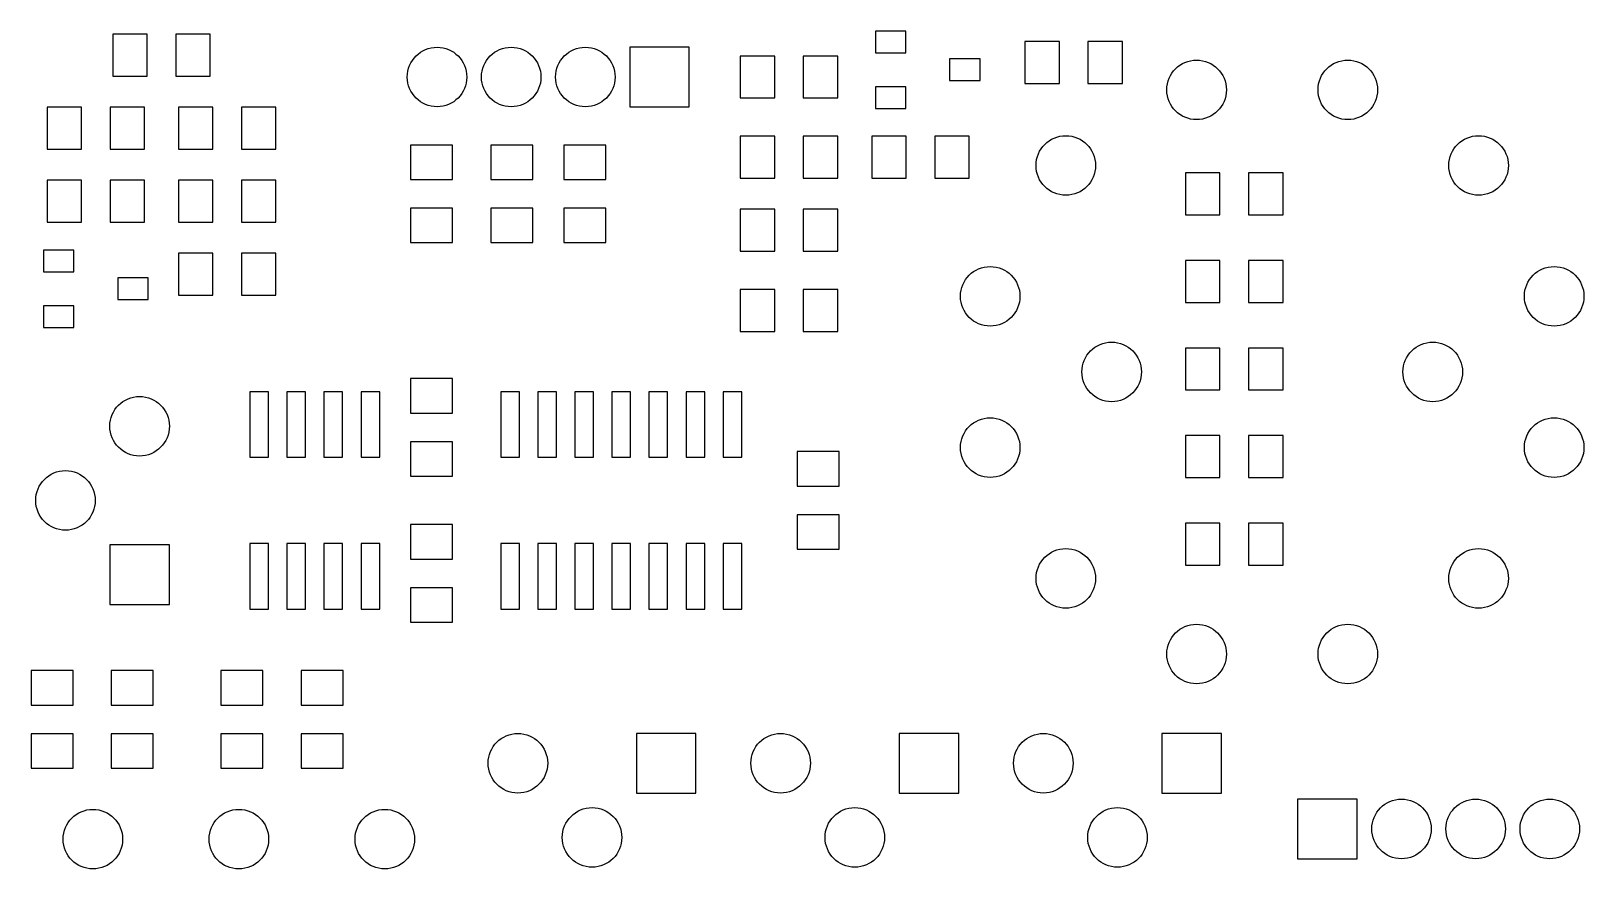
# Model space of a CAD drawing. Extents: x 27.3 to 80.5, y -49.6 to -20.9.
import ezdxf

# ---------------------------------------------------------------- set-up
doc = ezdxf.new("R2010")
doc.units = 0
doc.header["$MEASUREMENT"] = 0
doc.layers.add('BLACK', color=250, linetype='CONTINUOUS')

msp = doc.modelspace()

# ---------------------------------------------------------------- linework, layer by layer
at = {"layer": 'BLACK'}
for p, q in [((30.079, -21.0315), (30.079, -22.4685)), ((31.262, -21.0315), (30.079, -21.0315)), ((31.262, -22.4685), (31.262, -21.0315)), ((32.238, -21.0315), (32.238, -22.4685)), ((33.421, -21.0315), (32.238, -21.0315)), ((33.421, -22.4685), (33.421, -21.0315)), ((57.2504, -20.927), (56.2096, -20.927)), ((56.2096, -20.927), (56.2096, -21.668)), ((57.2504, -21.668), (57.2504, -20.927)), ((49.8295, -21.4805), (47.7905, -21.4805)), ((47.7905, -21.4805), (47.7905, -23.5195)), ((49.8295, -23.5195), (49.8295, -21.4805)), ((51.579, -21.7815), (51.579, -23.2185)), ((52.762, -21.7815), (51.579, -21.7815)), ((52.762, -23.2185), (52.762, -21.7815)), ((53.738, -21.7815), (53.738, -23.2185)), ((54.921, -21.7815), (53.738, -21.7815)), ((54.921, -23.2185), (54.921, -21.7815)), ((56.2096, -21.668), (57.2504, -21.668)), ((61.329, -21.2815), (61.329, -22.7185)), ((62.512, -21.2815), (61.329, -21.2815)), ((62.512, -22.7185), (62.512, -21.2815)), ((63.488, -21.2815), (63.488, -22.7185)), ((64.671, -21.2815), (63.488, -21.2815)), ((64.671, -22.7185), (64.671, -21.2815)), ((59.7904, -21.8795), (58.7496, -21.8795)), ((58.7496, -21.8795), (58.7496, -22.6205)), ((59.7904, -22.6205), (59.7904, -21.8795)), ((30.079, -22.4685), (31.262, -22.4685)), ((32.238, -22.4685), (33.421, -22.4685)), ((57.2504, -22.832), (56.2096, -22.832)), ((56.2096, -22.832), (56.2096, -23.573)), ((57.2504, -23.573), (57.2504, -22.832)), ((58.7496, -22.6205), (59.7904, -22.6205)), ((61.329, -22.7185), (62.512, -22.7185)), ((63.488, -22.7185), (64.671, -22.7185)), ((51.579, -23.2185), (52.762, -23.2185)), ((53.738, -23.2185), (54.921, -23.2185)), ((27.829, -23.5315), (27.829, -24.9685)), ((29.012, -23.5315), (27.829, -23.5315)), ((29.012, -24.9685), (29.012, -23.5315)), ((29.988, -23.5315), (29.988, -24.9685)), ((31.171, -23.5315), (29.988, -23.5315)), ((31.171, -24.9685), (31.171, -23.5315)), ((32.329, -23.5315), (32.329, -24.9685)), ((33.512, -23.5315), (32.329, -23.5315)), ((33.512, -24.9685), (33.512, -23.5315)), ((34.488, -23.5315), (34.488, -24.9685)), ((35.671, -23.5315), (34.488, -23.5315)), ((35.671, -24.9685), (35.671, -23.5315)), ((47.7905, -23.5195), (49.8295, -23.5195)), ((56.2096, -23.573), (57.2504, -23.573)), ((27.829, -24.9685), (29.012, -24.9685)), ((29.988, -24.9685), (31.171, -24.9685)), ((32.329, -24.9685), (33.512, -24.9685)), ((34.488, -24.9685), (35.671, -24.9685)), ((41.7185, -24.829), (40.2815, -24.829)), ((40.2815, -24.829), (40.2815, -26.012)), ((41.7185, -26.012), (41.7185, -24.829)), ((44.4685, -24.829), (43.0315, -24.829)), ((43.0315, -24.829), (43.0315, -26.012)), ((44.4685, -26.012), (44.4685, -24.829)), ((46.9685, -24.829), (45.5315, -24.829)), ((45.5315, -24.829), (45.5315, -26.012)), ((46.9685, -26.012), (46.9685, -24.829)), ((51.579, -24.5315), (51.579, -25.9685)), ((52.762, -24.5315), (51.579, -24.5315)), ((52.762, -25.9685), (52.762, -24.5315)), ((53.738, -24.5315), (53.738, -25.9685)), ((54.921, -24.5315), (53.738, -24.5315)), ((54.921, -25.9685), (54.921, -24.5315)), ((56.079, -24.5315), (56.079, -25.9685)), ((57.262, -24.5315), (56.079, -24.5315)), ((57.262, -25.9685), (57.262, -24.5315)), ((58.238, -24.5315), (58.238, -25.9685)), ((59.421, -24.5315), (58.238, -24.5315)), ((59.421, -25.9685), (59.421, -24.5315)), ((27.829, -26.0315), (27.829, -27.4685)), ((29.012, -26.0315), (27.829, -26.0315)), ((29.012, -27.4685), (29.012, -26.0315)), ((29.988, -26.0315), (29.988, -27.4685)), ((31.171, -26.0315), (29.988, -26.0315)), ((31.171, -27.4685), (31.171, -26.0315)), ((32.329, -26.0315), (32.329, -27.4685)), ((33.512, -26.0315), (32.329, -26.0315)), ((33.512, -27.4685), (33.512, -26.0315)), ((34.488, -26.0315), (34.488, -27.4685)), ((35.671, -26.0315), (34.488, -26.0315)), ((35.671, -27.4685), (35.671, -26.0315)), ((40.2815, -26.012), (41.7185, -26.012)), ((43.0315, -26.012), (44.4685, -26.012)), ((45.5315, -26.012), (46.9685, -26.012)), ((51.579, -25.9685), (52.762, -25.9685)), ((53.738, -25.9685), (54.921, -25.9685)), ((56.079, -25.9685), (57.262, -25.9685)), ((58.238, -25.9685), (59.421, -25.9685)), ((66.829, -25.7815), (66.829, -27.2185)), ((68.012, -25.7815), (66.829, -25.7815)), ((68.012, -27.2185), (68.012, -25.7815)), ((68.988, -25.7815), (68.988, -27.2185)), ((70.171, -25.7815), (68.988, -25.7815)), ((70.171, -27.2185), (70.171, -25.7815)), ((41.7185, -26.988), (40.2815, -26.988)), ((40.2815, -26.988), (40.2815, -28.171)), ((41.7185, -28.171), (41.7185, -26.988)), ((44.4685, -26.988), (43.0315, -26.988)), ((43.0315, -26.988), (43.0315, -28.171)), ((44.4685, -28.171), (44.4685, -26.988)), ((46.9685, -26.988), (45.5315, -26.988)), ((45.5315, -26.988), (45.5315, -28.171)), ((46.9685, -28.171), (46.9685, -26.988)), ((52.762, -27.0315), (51.579, -27.0315)), ((51.579, -27.0315), (51.579, -28.4685)), ((52.762, -28.4685), (52.762, -27.0315)), ((54.921, -27.0315), (53.738, -27.0315)), ((53.738, -27.0315), (53.738, -28.4685)), ((54.921, -28.4685), (54.921, -27.0315)), ((27.829, -27.4685), (29.012, -27.4685)), ((29.988, -27.4685), (31.171, -27.4685)), ((32.329, -27.4685), (33.512, -27.4685)), ((34.488, -27.4685), (35.671, -27.4685)), ((66.829, -27.2185), (68.012, -27.2185)), ((68.988, -27.2185), (70.171, -27.2185)), ((40.2815, -28.171), (41.7185, -28.171)), ((43.0315, -28.171), (44.4685, -28.171)), ((45.5315, -28.171), (46.9685, -28.171)), ((28.7504, -28.427), (27.7096, -28.427)), ((27.7096, -28.427), (27.7096, -29.168)), ((28.7504, -29.168), (28.7504, -28.427)), ((32.329, -28.5315), (32.329, -29.9685)), ((33.512, -28.5315), (32.329, -28.5315)), ((33.512, -29.9685), (33.512, -28.5315)), ((34.488, -28.5315), (34.488, -29.9685)), ((35.671, -28.5315), (34.488, -28.5315)), ((35.671, -29.9685), (35.671, -28.5315)), ((51.579, -28.4685), (52.762, -28.4685)), ((53.738, -28.4685), (54.921, -28.4685)), ((27.7096, -29.168), (28.7504, -29.168)), ((66.829, -28.7815), (66.829, -30.2185)), ((68.012, -28.7815), (66.829, -28.7815)), ((68.012, -30.2185), (68.012, -28.7815)), ((68.988, -28.7815), (68.988, -30.2185)), ((70.171, -28.7815), (68.988, -28.7815)), ((70.171, -30.2185), (70.171, -28.7815)), ((31.2904, -29.3795), (30.2496, -29.3795)), ((30.2496, -29.3795), (30.2496, -30.1205)), ((31.2904, -30.1205), (31.2904, -29.3795)), ((52.762, -29.7815), (51.579, -29.7815)), ((51.579, -29.7815), (51.579, -31.2185)), ((52.762, -31.2185), (52.762, -29.7815)), ((54.921, -29.7815), (53.738, -29.7815)), ((53.738, -29.7815), (53.738, -31.2185)), ((54.921, -31.2185), (54.921, -29.7815)), ((30.2496, -30.1205), (31.2904, -30.1205)), ((32.329, -29.9685), (33.512, -29.9685)), ((34.488, -29.9685), (35.671, -29.9685)), ((66.829, -30.2185), (68.012, -30.2185)), ((68.988, -30.2185), (70.171, -30.2185)), ((28.7504, -30.332), (27.7096, -30.332)), ((27.7096, -30.332), (27.7096, -31.073)), ((28.7504, -31.073), (28.7504, -30.332)), ((27.7096, -31.073), (28.7504, -31.073)), ((51.579, -31.2185), (52.762, -31.2185)), ((53.738, -31.2185), (54.921, -31.2185)), ((66.829, -31.7815), (66.829, -33.2185)), ((68.012, -31.7815), (66.829, -31.7815)), ((68.012, -33.2185), (68.012, -31.7815)), ((68.988, -31.7815), (68.988, -33.2185)), ((70.171, -31.7815), (68.988, -31.7815)), ((70.171, -33.2185), (70.171, -31.7815)), ((41.7185, -32.829), (40.2815, -32.829)), ((40.2815, -32.829), (40.2815, -34.012)), ((41.7185, -34.012), (41.7185, -32.829)), ((35.4147, -33.2818), (34.7753, -33.2818)), ((34.7753, -33.2818), (34.7753, -35.5214)), ((35.4147, -35.5214), (35.4147, -33.2818)), ((36.6847, -33.2818), (36.0453, -33.2818)), ((36.0453, -33.2818), (36.0453, -35.5214)), ((36.6847, -35.5214), (36.6847, -33.2818)), ((37.9547, -33.2818), (37.3153, -33.2818)), ((37.3153, -33.2818), (37.3153, -35.5214)), ((37.9547, -35.5214), (37.9547, -33.2818)), ((39.2247, -33.2818), (38.5853, -33.2818)), ((38.5853, -33.2818), (38.5853, -35.5214)), ((39.2247, -35.5214), (39.2247, -33.2818)), ((43.3703, -33.2818), (43.3703, -35.5214)), ((44.0097, -33.2818), (43.3703, -33.2818)), ((44.0097, -35.5214), (44.0097, -33.2818)), ((44.6403, -33.2818), (44.6403, -35.5214)), ((45.2797, -33.2818), (44.6403, -33.2818)), ((45.2797, -35.5214), (45.2797, -33.2818)), ((45.9103, -33.2818), (45.9103, -35.5214)), ((46.5497, -33.2818), (45.9103, -33.2818)), ((46.5497, -35.5214), (46.5497, -33.2818)), ((47.1803, -33.2818), (47.1803, -35.5214)), ((47.8197, -33.2818), (47.1803, -33.2818)), ((47.8197, -35.5214), (47.8197, -33.2818)), ((48.4503, -33.2818), (48.4503, -35.5214)), ((49.0897, -33.2818), (48.4503, -33.2818)), ((49.0897, -35.5214), (49.0897, -33.2818)), ((49.7203, -33.2818), (49.7203, -35.5214)), ((50.3597, -33.2818), (49.7203, -33.2818)), ((50.3597, -35.5214), (50.3597, -33.2818)), ((50.9903, -33.2818), (50.9903, -35.5214)), ((51.6297, -33.2818), (50.9903, -33.2818)), ((51.6297, -35.5214), (51.6297, -33.2818)), ((66.829, -33.2185), (68.012, -33.2185)), ((68.988, -33.2185), (70.171, -33.2185)), ((40.2815, -34.012), (41.7185, -34.012)), ((41.7185, -34.988), (40.2815, -34.988)), ((40.2815, -34.988), (40.2815, -36.171)), ((41.7185, -36.171), (41.7185, -34.988)), ((66.829, -34.7815), (66.829, -36.2185)), ((68.012, -34.7815), (66.829, -34.7815)), ((68.012, -36.2185), (68.012, -34.7815)), ((68.988, -34.7815), (68.988, -36.2185)), ((70.171, -34.7815), (68.988, -34.7815)), ((70.171, -36.2185), (70.171, -34.7815)), ((34.7753, -35.5214), (35.4147, -35.5214)), ((36.0453, -35.5214), (36.6847, -35.5214)), ((37.3153, -35.5214), (37.9547, -35.5214)), ((38.5853, -35.5214), (39.2247, -35.5214)), ((43.3703, -35.5214), (44.0097, -35.5214)), ((44.6403, -35.5214), (45.2797, -35.5214)), ((45.9103, -35.5214), (46.5497, -35.5214)), ((47.1803, -35.5214), (47.8197, -35.5214)), ((48.4503, -35.5214), (49.0897, -35.5214)), ((49.7203, -35.5214), (50.3597, -35.5214)), ((50.9903, -35.5214), (51.6297, -35.5214)), ((54.9685, -35.329), (53.5315, -35.329)), ((53.5315, -35.329), (53.5315, -36.512)), ((54.9685, -36.512), (54.9685, -35.329)), ((40.2815, -36.171), (41.7185, -36.171)), ((53.5315, -36.512), (54.9685, -36.512)), ((66.829, -36.2185), (68.012, -36.2185)), ((68.988, -36.2185), (70.171, -36.2185)), ((54.9685, -37.488), (53.5315, -37.488)), ((53.5315, -37.488), (53.5315, -38.671)), ((54.9685, -38.671), (54.9685, -37.488)), ((41.7185, -37.829), (40.2815, -37.829)), ((40.2815, -37.829), (40.2815, -39.012)), ((41.7185, -39.012), (41.7185, -37.829)), ((66.829, -37.7815), (66.829, -39.2185)), ((68.012, -37.7815), (66.829, -37.7815)), ((68.012, -39.2185), (68.012, -37.7815)), ((68.988, -37.7815), (68.988, -39.2185)), ((70.171, -37.7815), (68.988, -37.7815)), ((70.171, -39.2185), (70.171, -37.7815)), ((32.0195, -38.5205), (29.9805, -38.5205)), ((29.9805, -38.5205), (29.9805, -40.5595)), ((32.0195, -40.5595), (32.0195, -38.5205)), ((35.4147, -38.4786), (34.7753, -38.4786)), ((34.7753, -38.4786), (34.7753, -40.7182)), ((35.4147, -40.7182), (35.4147, -38.4786)), ((36.6847, -38.4786), (36.0453, -38.4786)), ((36.0453, -38.4786), (36.0453, -40.7182)), ((36.6847, -40.7182), (36.6847, -38.4786)), ((37.9547, -38.4786), (37.3153, -38.4786)), ((37.3153, -38.4786), (37.3153, -40.7182)), ((37.9547, -40.7182), (37.9547, -38.4786)), ((39.2247, -38.4786), (38.5853, -38.4786)), ((38.5853, -38.4786), (38.5853, -40.7182)), ((39.2247, -40.7182), (39.2247, -38.4786)), ((43.3703, -38.4786), (43.3703, -40.7182)), ((44.0097, -38.4786), (43.3703, -38.4786)), ((44.0097, -40.7182), (44.0097, -38.4786)), ((44.6403, -38.4786), (44.6403, -40.7182)), ((45.2797, -38.4786), (44.6403, -38.4786)), ((45.2797, -40.7182), (45.2797, -38.4786)), ((45.9103, -38.4786), (45.9103, -40.7182)), ((46.5497, -38.4786), (45.9103, -38.4786)), ((46.5497, -40.7182), (46.5497, -38.4786)), ((47.1803, -38.4786), (47.1803, -40.7182)), ((47.8197, -38.4786), (47.1803, -38.4786)), ((47.8197, -40.7182), (47.8197, -38.4786)), ((48.4503, -38.4786), (48.4503, -40.7182)), ((49.0897, -38.4786), (48.4503, -38.4786)), ((49.0897, -40.7182), (49.0897, -38.4786)), ((49.7203, -38.4786), (49.7203, -40.7182)), ((50.3597, -38.4786), (49.7203, -38.4786)), ((50.3597, -40.7182), (50.3597, -38.4786)), ((50.9903, -38.4786), (50.9903, -40.7182)), ((51.6297, -38.4786), (50.9903, -38.4786)), ((51.6297, -40.7182), (51.6297, -38.4786)), ((53.5315, -38.671), (54.9685, -38.671)), ((40.2815, -39.012), (41.7185, -39.012)), ((66.829, -39.2185), (68.012, -39.2185)), ((68.988, -39.2185), (70.171, -39.2185)), ((41.7185, -39.988), (40.2815, -39.988)), ((40.2815, -39.988), (40.2815, -41.171)), ((41.7185, -41.171), (41.7185, -39.988)), ((29.9805, -40.5595), (32.0195, -40.5595)), ((34.7753, -40.7182), (35.4147, -40.7182)), ((36.0453, -40.7182), (36.6847, -40.7182)), ((37.3153, -40.7182), (37.9547, -40.7182)), ((38.5853, -40.7182), (39.2247, -40.7182)), ((43.3703, -40.7182), (44.0097, -40.7182)), ((44.6403, -40.7182), (45.2797, -40.7182)), ((45.9103, -40.7182), (46.5497, -40.7182)), ((47.1803, -40.7182), (47.8197, -40.7182)), ((48.4503, -40.7182), (49.0897, -40.7182)), ((49.7203, -40.7182), (50.3597, -40.7182)), ((50.9903, -40.7182), (51.6297, -40.7182)), ((40.2815, -41.171), (41.7185, -41.171)), ((28.7185, -42.829), (27.2815, -42.829)), ((27.2815, -42.829), (27.2815, -44.012)), ((28.7185, -44.012), (28.7185, -42.829)), ((31.4685, -42.829), (30.0315, -42.829)), ((30.0315, -42.829), (30.0315, -44.012)), ((31.4685, -44.012), (31.4685, -42.829)), ((35.2185, -42.829), (33.7815, -42.829)), ((33.7815, -42.829), (33.7815, -44.012)), ((35.2185, -44.012), (35.2185, -42.829)), ((37.9685, -42.829), (36.5315, -42.829)), ((36.5315, -42.829), (36.5315, -44.012)), ((37.9685, -44.012), (37.9685, -42.829)), ((27.2815, -44.012), (28.7185, -44.012)), ((30.0315, -44.012), (31.4685, -44.012)), ((33.7815, -44.012), (35.2185, -44.012)), ((36.5315, -44.012), (37.9685, -44.012)), ((28.7185, -44.988), (27.2815, -44.988)), ((27.2815, -44.988), (27.2815, -46.171)), ((28.7185, -46.171), (28.7185, -44.988)), ((31.4685, -44.988), (30.0315, -44.988)), ((30.0315, -44.988), (30.0315, -46.171)), ((31.4685, -46.171), (31.4685, -44.988)), ((35.2185, -44.988), (33.7815, -44.988)), ((33.7815, -44.988), (33.7815, -46.171)), ((35.2185, -46.171), (35.2185, -44.988)), ((37.9685, -44.988), (36.5315, -44.988)), ((36.5315, -44.988), (36.5315, -46.171)), ((37.9685, -46.171), (37.9685, -44.988)), ((50.0595, -44.9805), (48.0205, -44.9805)), ((48.0205, -44.9805), (48.0205, -47.0195)), ((50.0595, -47.0195), (50.0595, -44.9805)), ((59.0595, -44.9805), (57.0205, -44.9805)), ((57.0205, -44.9805), (57.0205, -47.0195)), ((59.0595, -47.0195), (59.0595, -44.9805)), ((68.0595, -44.9805), (66.0205, -44.9805)), ((66.0205, -44.9805), (66.0205, -47.0195)), ((68.0595, -47.0195), (68.0595, -44.9805)), ((27.2815, -46.171), (28.7185, -46.171)), ((30.0315, -46.171), (31.4685, -46.171)), ((33.7815, -46.171), (35.2185, -46.171)), ((36.5315, -46.171), (37.9685, -46.171)), ((48.0205, -47.0195), (50.0595, -47.0195)), ((57.0205, -47.0195), (59.0595, -47.0195)), ((66.0205, -47.0195), (68.0595, -47.0195)), ((70.6705, -47.2305), (70.6705, -49.2695)), ((72.7095, -47.2305), (70.6705, -47.2305)), ((72.7095, -49.2695), (72.7095, -47.2305)), ((70.6705, -49.2695), (72.7095, -49.2695))]:
    msp.add_line(p, q, dxfattribs=at)
for centre, radius in [((41.19, -22.5), 1.0195), ((43.73, -22.5), 1.0195), ((46.27, -22.5), 1.0195), ((67.21, -22.94), 1.02), ((72.39, -22.94), 1.02), ((62.73, -25.53), 1.02), ((76.87, -25.53), 1.02), ((60.14, -30.01), 1.02), ((79.46, -30.01), 1.02), ((64.3, -32.6), 1.02), ((75.3, -32.6), 1.02), ((31, -34.46), 1.0195), ((60.14, -35.19), 1.02), ((79.46, -35.19), 1.02), ((28.46, -37), 1.0195), ((62.73, -39.67), 1.02), ((76.87, -39.67), 1.02), ((67.21, -42.26), 1.02), ((72.39, -42.26), 1.02), ((43.96, -46), 1.0195), ((52.96, -46), 1.0195), ((61.96, -46), 1.0195), ((74.23, -48.25), 1.0195), ((76.77, -48.25), 1.0195), ((79.31, -48.25), 1.0195), ((29.4, -48.6), 1.0195), ((34.4, -48.6), 1.0195), ((39.4, -48.6), 1.0195), ((46.5, -48.54), 1.0195), ((55.5, -48.54), 1.0195), ((64.5, -48.54), 1.0195)]:
    msp.add_circle(centre, radius, dxfattribs=at)

doc.saveas('drawing.dxf')
